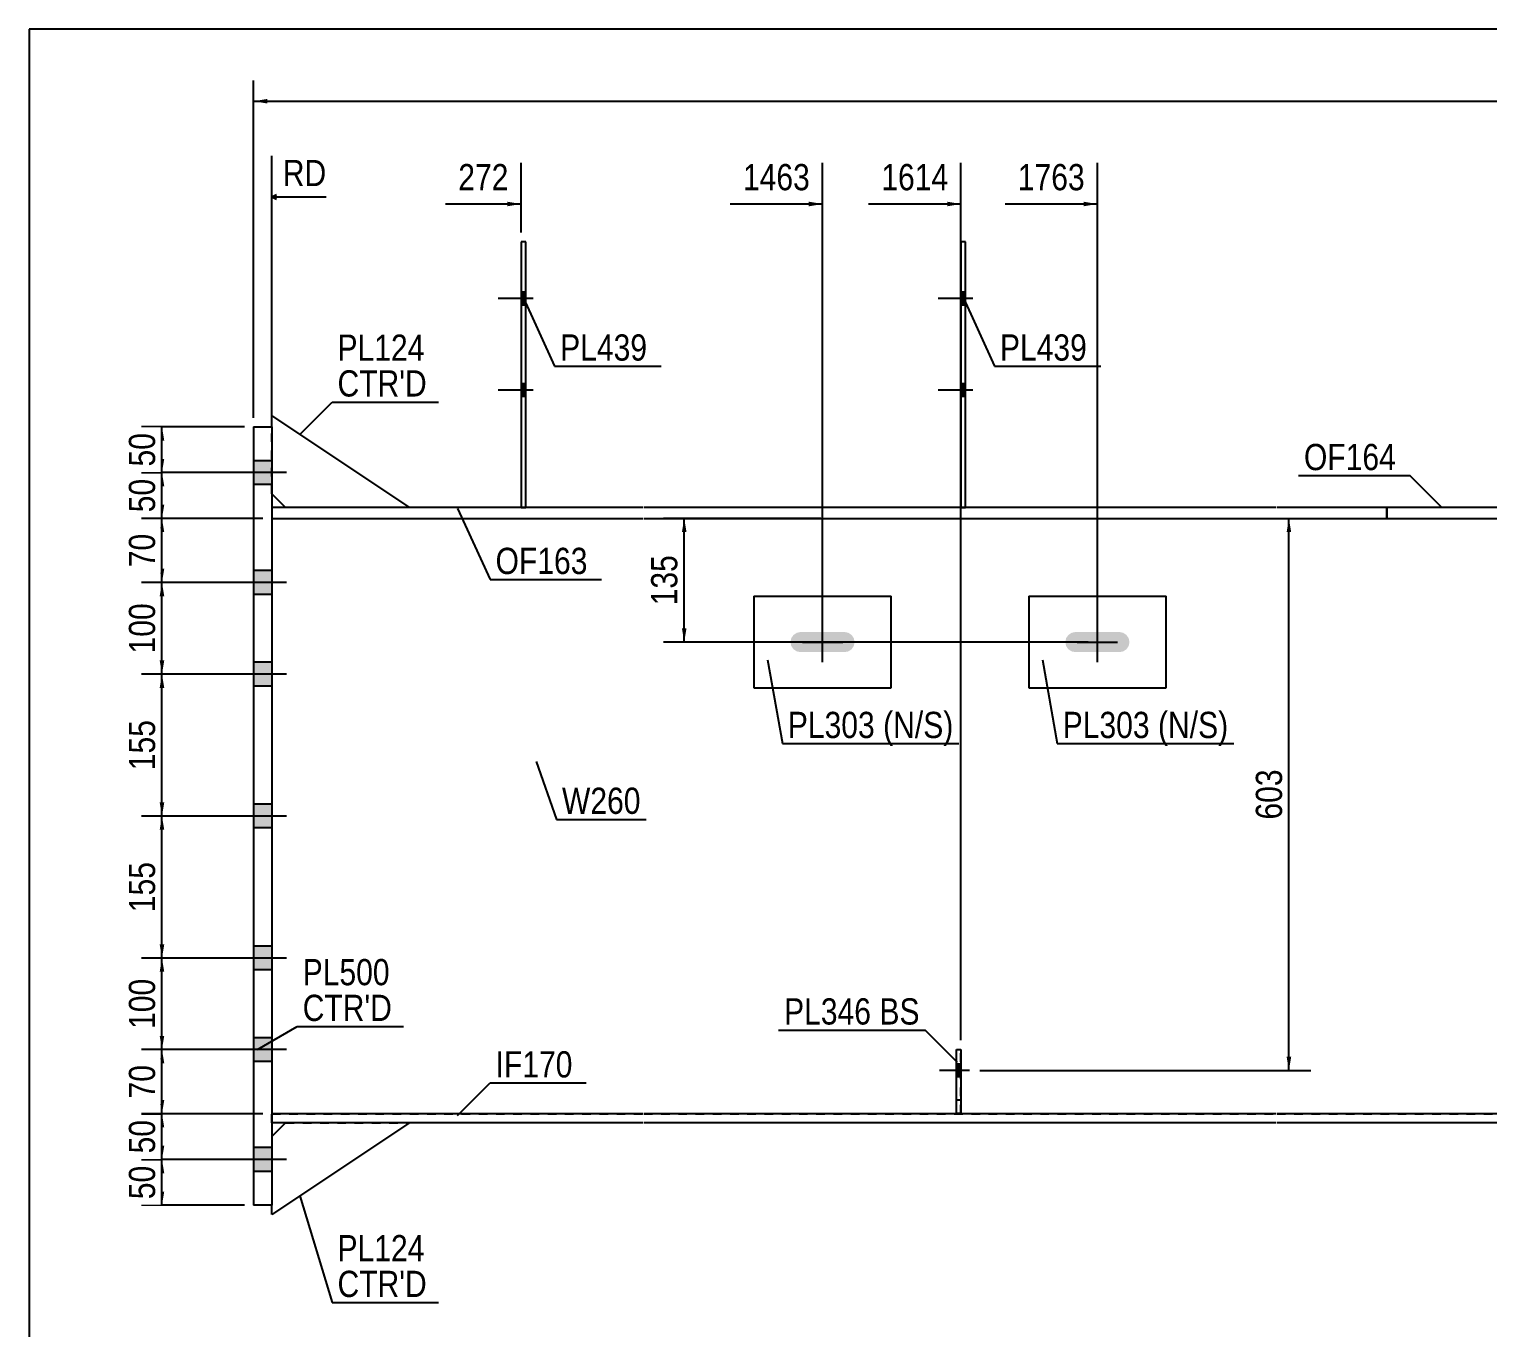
# Model space of a CAD drawing. Header units: millimetres. Extents: x -29 to 374, y -191 to 86.
# Drawn here: x -26.5 to 132.7, y -55.9 to 85.9 of the extents above; entities that cross this region are included whole.
import ezdxf

# ---------------------------------------------------------------- set-up
doc = ezdxf.new("R2010")
doc.units = ezdxf.units.MM
doc.linetypes.add('DXK_LINE_DOT1', pattern=[1.8814, 0.9407, -0.9407])
doc.linetypes.add('DXK_LINE_DOT2', pattern=[3.9198, 1.9599, -1.9599])
doc.styles.add('Arial Narrow', font='ARIALN.TTF', dxfattribs={"height": 0.2})

# ---------------------------------------------------------------- blocks, each defined once
blk = doc.blocks.new('Unknown-623699671-1210')
at = {"color": 5, "linetype": 'Continuous'}
for p, q in [((373.51, 85.92), (-26.49, 85.92)), ((-26.49, 85.92), (-26.49, -191.08))]:
    blk.add_line(p, q, dxfattribs=at)
blk = doc.blocks.new('Part-623699671-1877 - 1732')
at = {"color": 2, "linetype": 'Continuous'}
for p, q in [((82.6, 24), (97.6, 24)), ((82.6, 24), (82.6, 14)), ((97.6, 14), (97.6, 24)), ((82.6, 14), (97.6, 14))]:
    blk.add_line(p, q, dxfattribs=at)
blk = doc.blocks.new('Part-623699671-1796 - 1732')
at = {"color": 2, "linetype": 'Continuous'}
for p, q in [((40.5, 33.7), (0, 33.7)), ((109.6, 33.7), (40.6, 33.7)), ((121.7, 33.7), (109.7, 33.7)), ((121.7, 32.5), (121.7, 33.7)), ((0, 32.5), (40.5, 32.5)), ((40.6, 32.5), (109.6, 32.5)), ((109.7, 32.5), (121.7, 32.5))]:
    blk.add_line(p, q, dxfattribs=at)
at = {"color": 7, "linetype": 'DXK_LINE_DOT1'}
blk.add_line((0, 33.7), (0, 32.5), dxfattribs=at)
blk = doc.blocks.new('Part-623699671-1882 - 1732')
at = {"color": 2, "linetype": 'Continuous'}
for p, q in [((52.6, 24), (67.6, 24)), ((52.6, 24), (52.6, 14)), ((67.6, 14), (67.6, 24)), ((52.6, 14), (67.6, 14))]:
    blk.add_line(p, q, dxfattribs=at)
blk = doc.blocks.new('Part-623699671-1818 - 1732')
at = {"color": 2, "linetype": 'Continuous'}
for p, q in [((133.7, 33.7), (121.7, 33.7)), ((121.7, 33.7), (121.7, 32.5)), ((121.7, 32.5), (133.7, 32.5))]:
    blk.add_line(p, q, dxfattribs=at)
blk = doc.blocks.new('Part-623699671-2162 - 1732')
at = {"color": 2, "linetype": 'Continuous'}
for p, q in [((15, -33.5), (0, -43.5)), ((1.5, -33.5), (0, -35)), ((0, -43.5), (0, -42.5))]:
    blk.add_line(p, q, dxfattribs=at)
at = {"color": 7, "linetype": 'DXK_LINE_DOT1'}
for p, q in [((0, -35), (0, -42.5)), ((1.5, -33.5), (15, -33.5))]:
    blk.add_line(p, q, dxfattribs=at)
blk = doc.blocks.new('Bolt-623699671-2016 - 1732')
at = {"linetype": 'Continuous'}
blk.add_hatch(color=3, dxfattribs=at).paths.add_polyline_path([(75.2, -28.47), (75.2, -27.07), (74.7, -27.07), (74.7, -28.47)])
at = {"color": 3, "linetype": 'Continuous'}
for p, q in [((76.15, -27.77), (72.85, -27.77)), ((75.2, -27.07), (74.7, -27.07)), ((75.2, -28.47), (74.7, -28.47))]:
    blk.add_line(p, q, dxfattribs=at)
blk = doc.blocks.new('Part-623699671-1828 - 1732')
at = {"color": 2, "linetype": 'Continuous'}
for p, q in [((40.5, -32.5), (0, -32.5)), ((109.6, -32.5), (40.6, -32.5)), ((133.7, -32.5), (109.7, -32.5)), ((40.5, -33.5), (0, -33.5)), ((109.6, -33.5), (40.6, -33.5)), ((133.7, -33.5), (109.7, -33.5))]:
    blk.add_line(p, q, dxfattribs=at)
at = {"color": 7, "linetype": 'DXK_LINE_DOT1'}
blk.add_line((0, -33.5), (0, -32.5), dxfattribs=at)
blk = doc.blocks.new('Bolt-623699671-2024 - 1732')
at = {"linetype": 'Continuous'}
for points in [[(27.7, 55.8), (27.7, 57.2), (27.2, 57.2), (27.2, 55.8)], [(27.7, 55.8), (27.7, 57.2), (27.2, 57.2), (27.2, 55.8)], [(27.7, 45.8), (27.7, 47.2), (27.2, 47.2), (27.2, 45.8)], [(27.7, 45.8), (27.7, 47.2), (27.2, 47.2), (27.2, 45.8)]]:
    blk.add_hatch(color=3, dxfattribs=at).paths.add_polyline_path(points)
at = {"color": 3, "linetype": 'Continuous'}
for p, q in [((28.5, 56.5), (24.7, 56.5)), ((28.5, 56.5), (24.7, 56.5)), ((27.7, 57.2), (27.2, 57.2)), ((27.7, 57.2), (27.2, 57.2)), ((27.7, 55.8), (27.2, 55.8)), ((27.7, 55.8), (27.2, 55.8)), ((28.5, 46.5), (24.7, 46.5)), ((28.5, 46.5), (24.7, 46.5)), ((27.7, 47.2), (27.2, 47.2)), ((27.7, 47.2), (27.2, 47.2)), ((27.7, 45.8), (27.2, 45.8)), ((27.7, 45.8), (27.2, 45.8))]:
    blk.add_line(p, q, dxfattribs=at)
blk = doc.blocks.new('Bolt-623699671-2028 - 1732')
at = {"linetype": 'Continuous'}
blk.add_hatch(color=3, dxfattribs=at).paths.add_polyline_path([(93.27, 18.22), (93.51, 18.58), (93.6, 19), (93.51, 19.42), (93.27, 19.77), (92.92, 20.01), (92.5, 20.1), (87.7, 20.1), (87.28, 20.01), (86.92, 19.77), (86.68, 19.42), (86.6, 19), (86.68, 18.58), (86.92, 18.22), (87.28, 17.98), (87.7, 17.9), (92.5, 17.9), (92.92, 17.98)])
at = {"color": 3, "linetype": 'Continuous'}
for p, q in [((90.1, 16.8), (90.1, 21.2)), ((87.9, 19), (92.3, 19))]:
    blk.add_line(p, q, dxfattribs=at)
blk = doc.blocks.new('Part-623699671-1969 - 1732')
at = {"color": 2, "linetype": 'Continuous'}
for p, q in [((75.7, 62.7), (75.2, 62.7)), ((75.2, 62.7), (75.2, 33.7)), ((75.7, 33.7), (75.7, 62.7))]:
    blk.add_line(p, q, dxfattribs=at)
at = {"color": 7, "linetype": 'DXK_LINE_DOT1'}
blk.add_line((75.2, 33.7), (75.7, 33.7), dxfattribs=at)
blk = doc.blocks.new('Part-623699671-1974 - 1732')
at = {"color": 2, "linetype": 'Continuous'}
for p, q in [((27.7, 62.7), (27.2, 62.7)), ((27.2, 62.7), (27.2, 33.7)), ((27.7, 33.7), (27.7, 62.7))]:
    blk.add_line(p, q, dxfattribs=at)
at = {"color": 7, "linetype": 'DXK_LINE_DOT1'}
blk.add_line((27.2, 33.7), (27.7, 33.7), dxfattribs=at)
blk = doc.blocks.new('Bolt-623699671-2017 - 1732')
at = {"color": 3, "linetype": 'DXK_LINE_DOT2'}
for p, q in [((76.15, -27.77), (72.85, -27.77)), ((75.2, -27.07), (74.7, -27.07)), ((75.2, -28.47), (74.7, -28.47))]:
    blk.add_line(p, q, dxfattribs=at)
blk = doc.blocks.new('Part-623699671-2064 - 1732')
at = {"color": 7, "linetype": 'DXK_LINE_DOT1'}
for p, q in [((0, 32.5), (0, -32.5)), ((0, 32.5), (40.5, 32.5)), ((40.6, 32.5), (109.6, 32.5)), ((109.7, 32.5), (133.7, 32.5)), ((133.8, 32.5), (151.2, 32.5)), ((151.2, 32.5), (151.2, -32.5)), ((0, -32.5), (40.5, -32.5)), ((40.6, -32.5), (109.6, -32.5)), ((109.7, -32.5), (133.7, -32.5)), ((133.8, -32.5), (151.2, -32.5))]:
    blk.add_line(p, q, dxfattribs=at)
blk = doc.blocks.new('Bolt-623699671-2021 - 1732')
at = {"linetype": 'Continuous'}
for points in [[(-2, 38.8), (-2, 36.2), (0, 36.2), (0, 38.8)], [(-2, 38.8), (-2, 36.2), (0, 36.2), (0, 38.8)], [(-2, 26.8), (-2, 24.2), (0, 24.2), (0, 26.8)], [(-2, 26.8), (-2, 24.2), (0, 24.2), (0, 26.8)], [(-2, 16.8), (-2, 14.2), (0, 14.2), (0, 16.8)], [(-2, 16.8), (-2, 14.2), (0, 14.2), (0, 16.8)], [(-2, 1.3), (-2, -1.3), (0, -1.3), (0, 1.3)], [(-2, 1.3), (-2, -1.3), (0, -1.3), (0, 1.3)], [(-2, -14.2), (-2, -16.8), (0, -16.8), (0, -14.2)], [(-2, -14.2), (-2, -16.8), (0, -16.8), (0, -14.2)], [(-2, -24.2), (-2, -26.8), (0, -26.8), (0, -24.2)], [(-2, -24.2), (-2, -26.8), (0, -26.8), (0, -24.2)], [(-2, -36.2), (-2, -38.8), (0, -38.8), (0, -36.2)], [(-2, -36.2), (-2, -38.8), (0, -38.8), (0, -36.2)]]:
    blk.add_hatch(color=3, dxfattribs=at).paths.add_polyline_path(points)
at = {"color": 3, "linetype": 'Continuous'}
for p, q in [((0, 38.8), (-2, 38.8)), ((0, 38.8), (-2, 38.8)), ((1.59, 37.5), (-9, 37.5)), ((1.59, 37.5), (-9, 37.5)), ((0, 36.2), (-2, 36.2)), ((0, 36.2), (-2, 36.2)), ((1.59, 25.5), (-9, 25.5)), ((1.59, 25.5), (-9, 25.5)), ((0, 26.8), (-2, 26.8)), ((0, 26.8), (-2, 26.8)), ((0, 24.2), (-2, 24.2)), ((0, 24.2), (-2, 24.2)), ((0, 16.8), (-2, 16.8)), ((0, 16.8), (-2, 16.8)), ((1.59, 15.5), (-9, 15.5)), ((1.59, 15.5), (-9, 15.5)), ((0, 14.2), (-2, 14.2)), ((0, 14.2), (-2, 14.2)), ((1.59, 0), (-9, 0)), ((1.59, 0), (-9, 0)), ((0, 1.3), (-2, 1.3)), ((0, 1.3), (-2, 1.3)), ((0, -1.3), (-2, -1.3)), ((0, -1.3), (-2, -1.3)), ((0, -14.2), (-2, -14.2)), ((0, -14.2), (-2, -14.2)), ((1.59, -15.5), (-9, -15.5)), ((1.59, -15.5), (-9, -15.5)), ((0, -16.8), (-2, -16.8)), ((0, -16.8), (-2, -16.8)), ((0, -24.2), (-2, -24.2)), ((0, -24.2), (-2, -24.2)), ((1.59, -25.5), (-9, -25.5)), ((1.59, -25.5), (-9, -25.5)), ((0, -26.8), (-2, -26.8)), ((0, -26.8), (-2, -26.8)), ((0, -36.2), (-2, -36.2)), ((0, -36.2), (-2, -36.2)), ((1.59, -37.5), (-9, -37.5)), ((1.59, -37.5), (-9, -37.5)), ((0, -38.8), (-2, -38.8)), ((0, -38.8), (-2, -38.8))]:
    blk.add_line(p, q, dxfattribs=at)
blk = doc.blocks.new('Part-623699671-2167 - 1732')
at = {"color": 2, "linetype": 'Continuous'}
for p, q in [((0, 42.5), (0, 43.7)), ((0, 43.7), (15, 33.7)), ((1.5, 33.7), (0, 35.2))]:
    blk.add_line(p, q, dxfattribs=at)
at = {"color": 7, "linetype": 'DXK_LINE_DOT1'}
for p, q in [((0, 35.2), (0, 42.5)), ((15, 33.7), (1.5, 33.7))]:
    blk.add_line(p, q, dxfattribs=at)
blk = doc.blocks.new('Bolt-623699671-2025 - 1732')
at = {"linetype": 'Continuous'}
for points in [[(75.7, 55.8), (75.7, 57.2), (75.2, 57.2), (75.2, 55.8)], [(75.7, 55.8), (75.7, 57.2), (75.2, 57.2), (75.2, 55.8)], [(75.7, 45.8), (75.7, 47.2), (75.2, 47.2), (75.2, 45.8)], [(75.7, 45.8), (75.7, 47.2), (75.2, 47.2), (75.2, 45.8)]]:
    blk.add_hatch(color=3, dxfattribs=at).paths.add_polyline_path(points)
at = {"color": 3, "linetype": 'Continuous'}
for p, q in [((76.5, 56.5), (72.7, 56.5)), ((76.5, 56.5), (72.7, 56.5)), ((75.7, 57.2), (75.2, 57.2)), ((75.7, 57.2), (75.2, 57.2)), ((75.7, 55.8), (75.2, 55.8)), ((75.7, 55.8), (75.2, 55.8)), ((76.5, 46.5), (72.7, 46.5)), ((76.5, 46.5), (72.7, 46.5)), ((75.7, 47.2), (75.2, 47.2)), ((75.7, 47.2), (75.2, 47.2)), ((75.7, 45.8), (75.2, 45.8)), ((75.7, 45.8), (75.2, 45.8))]:
    blk.add_line(p, q, dxfattribs=at)
blk = doc.blocks.new('Bolt-623699671-2027 - 1732')
at = {"linetype": 'Continuous'}
blk.add_hatch(color=3, dxfattribs=at).paths.add_polyline_path([(63.27, 18.22), (63.51, 18.58), (63.6, 19), (63.51, 19.42), (63.27, 19.77), (62.92, 20.01), (62.5, 20.1), (57.7, 20.1), (57.28, 20.01), (56.92, 19.77), (56.68, 19.42), (56.6, 19), (56.68, 18.58), (56.92, 18.22), (57.28, 17.98), (57.7, 17.9), (62.5, 17.9), (62.92, 17.98)])
at = {"color": 3, "linetype": 'Continuous'}
for p, q in [((60.1, 16.8), (60.1, 21.2)), ((57.9, 19), (62.3, 19))]:
    blk.add_line(p, q, dxfattribs=at)
blk = doc.blocks.new('Part-623699671-2091 - 1732')
at = {"color": 2, "linetype": 'Continuous'}
for p, q in [((74.7, -32.47), (74.7, -25.47)), ((74.7, -25.47), (75.2, -25.47)), ((75.2, -25.47), (75.2, -32.47)), ((75.2, -32.47), (74.7, -32.47))]:
    blk.add_line(p, q, dxfattribs=at)
at = {"color": 7, "linetype": 'DXK_LINE_DOT1'}
blk.add_line((74.7, -30.97), (75.2, -30.97), dxfattribs=at)
blk = doc.blocks.new('Part-623699671-2113 - 1732')
at = {"color": 7, "linetype": 'DXK_LINE_DOT1'}
for p, q in [((74.7, -32.47), (74.7, -25.47)), ((74.7, -25.47), (75.2, -25.47)), ((75.2, -32.47), (75.2, -25.47)), ((75.2, -32.47), (74.7, -32.47))]:
    blk.add_line(p, q, dxfattribs=at)
blk = doc.blocks.new('Part-623699671-2196 - 1732')
at = {"color": 2, "linetype": 'Continuous'}
for p, q in [((-2, 42.5), (0, 42.5)), ((-2, 42.5), (-2, -42.5)), ((0, 42.5), (0, -42.5)), ((0, -42.5), (-2, -42.5))]:
    blk.add_line(p, q, dxfattribs=at)
blk = doc.blocks.new('StraightDimension-623699671-6990 - 1732')
at = {"linetype": 'Continuous'}
blk.add_hatch(color=7, dxfattribs=at).paths.add_polyline_path([(88.6, 67.08), (90.1, 66.83), (88.6, 66.58)])
at = {"color": 7, "linetype": 'Continuous'}
for p, q in [((90.1, 20), (90.1, 71.33)), ((80.03, 66.83), (90.1, 66.83))]:
    blk.add_line(p, q, dxfattribs=at)
at = {"color": 0}
blk.add_wipeout([(89.32, 67.73), (89.32, 71.93), (80.81, 71.93), (80.81, 67.73)], dxfattribs=at)
at = {"color": 3, "style": 'Arial Narrow'}
blk.add_text('1763', height=2.863, dxfattribs=at).set_placement((81.41, 68.33))
blk = doc.blocks.new('StraightDimension-623699671-2342 - 1732')
at = {"linetype": 'Continuous'}
for points in [[(44.75, 31), (45, 32.5), (45.25, 31)], [(45.25, 20.5), (45, 19), (44.75, 20.5)]]:
    blk.add_hatch(color=7, dxfattribs=at).paths.add_polyline_path(points)
at = {"color": 7, "linetype": 'Continuous'}
for p, q in [((59.9, 32.5), (42.75, 32.5)), ((45, 19), (45, 32.5)), ((89.1, 19), (42.75, 19))]:
    blk.add_line(p, q, dxfattribs=at)
at = {"color": 0}
blk.add_wipeout([(44.85, 29.09), (40.65, 29.09), (40.65, 22.41), (44.85, 22.41)], dxfattribs=at)
at = {"color": 3, "style": 'Arial Narrow'}
blk.add_text('135', height=2.863, rotation=90.0002, dxfattribs=at).set_placement((44.25, 23.01))
blk = doc.blocks.new('StraightDimension-623699671-2523 - 1732')
at = {"linetype": 'Continuous'}
blk.add_hatch(color=7, dxfattribs=at).paths.add_polyline_path([(-0.5, 77.8), (-2, 78.05), (-0.5, 78.3)])
at = {"color": 7, "linetype": 'Continuous'}
for p, q in [((-2, 43.5), (-2, 80.3)), ((-2, 78.05), (309.98, 78.05))]:
    blk.add_line(p, q, dxfattribs=at)
blk = doc.blocks.new('StraightDimension-623699671-2532 - 1732')
at = {"linetype": 'Continuous'}
for points in [[(110.75, 31), (111, 32.5), (111.25, 31)], [(111.25, -26.27), (111, -27.77), (110.75, -26.27)]]:
    blk.add_hatch(color=7, dxfattribs=at).paths.add_polyline_path(points)
at = {"color": 7, "linetype": 'Continuous'}
for p, q in [((77.3, 32.5), (113.4, 32.5)), ((111, -27.77), (111, 32.5)), ((77.27, -27.77), (113.4, -27.77))]:
    blk.add_line(p, q, dxfattribs=at)
at = {"color": 0}
blk.add_wipeout([(110.85, 5.71), (106.65, 5.71), (106.65, -0.98), (110.85, -0.98)], dxfattribs=at)
at = {"color": 3, "style": 'Arial Narrow'}
blk.add_text('603', height=2.863, rotation=90.0002, dxfattribs=at).set_placement((110.25, -0.38))
blk = doc.blocks.new('StraightDimension-623699671-2544 - 1732')
at = {"linetype": 'Continuous'}
for points in [[(-12.25, 14), (-12, 15.5), (-11.75, 14)], [(-11.75, 1.5), (-12, 0), (-12.25, 1.5)]]:
    blk.add_hatch(color=7, dxfattribs=at).paths.add_polyline_path(points)
at = {"color": 7, "linetype": 'Continuous'}
for p, q in [((-1, 15.5), (-14.25, 15.5)), ((-12, 0), (-12, 15.5)), ((-1, 0), (-14.25, 0))]:
    blk.add_line(p, q, dxfattribs=at)
at = {"color": 0}
blk.add_wipeout([(-12.15, 11.09), (-16.35, 11.09), (-16.35, 4.41), (-12.15, 4.41)], dxfattribs=at)
at = {"color": 3, "style": 'Arial Narrow'}
blk.add_text('155', height=2.863, rotation=90.0002, dxfattribs=at).set_placement((-12.75, 5.01))
blk = doc.blocks.new('StraightDimension-623699671-2561 - 1732')
at = {"linetype": 'Continuous'}
for points in [[(-12.25, -1.5), (-12, 0), (-11.75, -1.5)], [(-11.75, -14), (-12, -15.5), (-12.25, -14)]]:
    blk.add_hatch(color=7, dxfattribs=at).paths.add_polyline_path(points)
at = {"color": 7, "linetype": 'Continuous'}
for p, q in [((-1, 0), (-14.25, 0)), ((-12, -15.5), (-12, 0)), ((-1, -15.5), (-14.25, -15.5))]:
    blk.add_line(p, q, dxfattribs=at)
at = {"color": 0}
blk.add_wipeout([(-12.15, -4.41), (-16.35, -4.41), (-16.35, -11.09), (-12.15, -11.09)], dxfattribs=at)
at = {"color": 3, "style": 'Arial Narrow'}
blk.add_text('155', height=2.863, rotation=90.0002, dxfattribs=at).set_placement((-12.75, -10.49))
blk = doc.blocks.new('StraightDimension-623699671-2578 - 1732')
at = {"linetype": 'Continuous'}
for points in [[(-12.25, -17), (-12, -15.5), (-11.75, -17)], [(-11.75, -24), (-12, -25.5), (-12.25, -24)]]:
    blk.add_hatch(color=7, dxfattribs=at).paths.add_polyline_path(points)
at = {"color": 7, "linetype": 'Continuous'}
for p, q in [((-1, -15.5), (-14.25, -15.5)), ((-12, -25.5), (-12, -15.5)), ((-1, -25.5), (-14.25, -25.5))]:
    blk.add_line(p, q, dxfattribs=at)
at = {"color": 0}
blk.add_wipeout([(-12.15, -17.16), (-16.35, -17.16), (-16.35, -23.84), (-12.15, -23.84)], dxfattribs=at)
at = {"color": 3, "style": 'Arial Narrow'}
blk.add_text('100', height=2.863, rotation=90.0002, dxfattribs=at).set_placement((-12.75, -23.24))
blk = doc.blocks.new('StraightDimension-623699671-2588 - 1732')
at = {"linetype": 'Continuous'}
for points in [[(-12.25, 36), (-12, 37.5), (-11.75, 36)], [(-11.75, 34), (-12, 32.5), (-12.25, 34)]]:
    blk.add_hatch(color=7, dxfattribs=at).paths.add_polyline_path(points)
at = {"color": 7, "linetype": 'Continuous'}
for p, q in [((-1, 37.5), (-14.25, 37.5)), ((-12, 32.5), (-12, 37.5)), ((-1, 32.5), (-14.25, 32.5))]:
    blk.add_line(p, q, dxfattribs=at)
at = {"color": 0}
blk.add_wipeout([(-12.15, 37.43), (-16.35, 37.43), (-16.35, 32.57), (-12.15, 32.57)], dxfattribs=at)
at = {"color": 3, "style": 'Arial Narrow'}
blk.add_text('50', height=2.863, rotation=90.0002, dxfattribs=at).set_placement((-12.75, 33.17))
blk = doc.blocks.new('StraightDimension-623699671-2604 - 1732')
at = {"linetype": 'Continuous'}
for points in [[(-12.25, 31), (-12, 32.5), (-11.75, 31)], [(-11.75, 27), (-12, 25.5), (-12.25, 27)]]:
    blk.add_hatch(color=7, dxfattribs=at).paths.add_polyline_path(points)
at = {"color": 7, "linetype": 'Continuous'}
for p, q in [((-1, 32.5), (-14.25, 32.5)), ((-12, 25.5), (-12, 32.5)), ((-1, 25.5), (-14.25, 25.5))]:
    blk.add_line(p, q, dxfattribs=at)
at = {"color": 0}
blk.add_wipeout([(-12.15, 31.43), (-16.35, 31.43), (-16.35, 26.57), (-12.15, 26.57)], dxfattribs=at)
at = {"color": 3, "style": 'Arial Narrow'}
blk.add_text('70', height=2.863, rotation=90.0002, dxfattribs=at).set_placement((-12.75, 27.17))
blk = doc.blocks.new('StraightDimension-623699671-2612 - 1732')
at = {"linetype": 'Continuous'}
for points in [[(-12.25, 24), (-12, 25.5), (-11.75, 24)], [(-11.75, 17), (-12, 15.5), (-12.25, 17)]]:
    blk.add_hatch(color=7, dxfattribs=at).paths.add_polyline_path(points)
at = {"color": 7, "linetype": 'Continuous'}
for p, q in [((-1, 25.5), (-14.25, 25.5)), ((-12, 15.5), (-12, 25.5)), ((-1, 15.5), (-14.25, 15.5))]:
    blk.add_line(p, q, dxfattribs=at)
at = {"color": 0}
blk.add_wipeout([(-12.15, 23.84), (-16.35, 23.84), (-16.35, 17.16), (-12.15, 17.16)], dxfattribs=at)
at = {"color": 3, "style": 'Arial Narrow'}
blk.add_text('100', height=2.863, rotation=90.0002, dxfattribs=at).set_placement((-12.75, 17.76))
blk = doc.blocks.new('StraightDimension-623699671-2621 - 1732')
at = {"linetype": 'Continuous'}
for points in [[(-12.25, -39), (-12, -37.5), (-11.75, -39)], [(-11.75, -41), (-12, -42.5), (-12.25, -41)]]:
    blk.add_hatch(color=7, dxfattribs=at).paths.add_polyline_path(points)
at = {"color": 7, "linetype": 'Continuous'}
for p, q in [((-1, -37.5), (-14.25, -37.5)), ((-12, -42.5), (-12, -37.5)), ((-3, -42.5), (-14.25, -42.5))]:
    blk.add_line(p, q, dxfattribs=at)
at = {"color": 0}
blk.add_wipeout([(-12.15, -37.57), (-16.35, -37.57), (-16.35, -42.43), (-12.15, -42.43)], dxfattribs=at)
at = {"color": 3, "style": 'Arial Narrow'}
blk.add_text('50', height=2.863, rotation=90.0002, dxfattribs=at).set_placement((-12.75, -41.83))
blk = doc.blocks.new('StraightDimension-623699671-2638 - 1732')
at = {"linetype": 'Continuous'}
for points in [[(-12.25, -34), (-12, -32.5), (-11.75, -34)], [(-11.75, -36), (-12, -37.5), (-12.25, -36)]]:
    blk.add_hatch(color=7, dxfattribs=at).paths.add_polyline_path(points)
at = {"color": 7, "linetype": 'Continuous'}
for p, q in [((-1, -32.5), (-14.25, -32.5)), ((-12, -37.5), (-12, -32.5)), ((-1, -37.5), (-14.25, -37.5))]:
    blk.add_line(p, q, dxfattribs=at)
at = {"color": 0}
blk.add_wipeout([(-12.15, -32.57), (-16.35, -32.57), (-16.35, -37.43), (-12.15, -37.43)], dxfattribs=at)
at = {"color": 3, "style": 'Arial Narrow'}
blk.add_text('50', height=2.863, rotation=90.0002, dxfattribs=at).set_placement((-12.75, -36.83))
blk = doc.blocks.new('StraightDimension-623699671-2653 - 1732')
at = {"linetype": 'Continuous'}
for points in [[(-12.25, -27), (-12, -25.5), (-11.75, -27)], [(-11.75, -31), (-12, -32.5), (-12.25, -31)]]:
    blk.add_hatch(color=7, dxfattribs=at).paths.add_polyline_path(points)
at = {"color": 7, "linetype": 'Continuous'}
for p, q in [((-1, -25.5), (-14.25, -25.5)), ((-12, -32.5), (-12, -25.5)), ((-1, -32.5), (-14.25, -32.5))]:
    blk.add_line(p, q, dxfattribs=at)
at = {"color": 0}
blk.add_wipeout([(-12.15, -26.57), (-16.35, -26.57), (-16.35, -31.43), (-12.15, -31.43)], dxfattribs=at)
at = {"color": 3, "style": 'Arial Narrow'}
blk.add_text('70', height=2.863, rotation=90.0002, dxfattribs=at).set_placement((-12.75, -30.83))
blk = doc.blocks.new('StraightDimension-623699671-2659 - 1732')
at = {"linetype": 'Continuous'}
for points in [[(-12.25, 41), (-12, 42.5), (-11.75, 41)], [(-11.75, 39), (-12, 37.5), (-12.25, 39)]]:
    blk.add_hatch(color=7, dxfattribs=at).paths.add_polyline_path(points)
at = {"color": 7, "linetype": 'Continuous'}
for p, q in [((-3, 42.5), (-14.25, 42.5)), ((-12, 37.5), (-12, 42.5)), ((-1, 37.5), (-14.25, 37.5))]:
    blk.add_line(p, q, dxfattribs=at)
at = {"color": 0}
blk.add_wipeout([(-12.15, 42.43), (-16.35, 42.43), (-16.35, 37.57), (-12.15, 37.57)], dxfattribs=at)
at = {"color": 3, "style": 'Arial Narrow'}
blk.add_text('50', height=2.863, rotation=90.0002, dxfattribs=at).set_placement((-12.75, 38.17))
blk = doc.blocks.new('StraightDimension-623699671-6022 - 1732')
at = {"linetype": 'Continuous'}
for points in [[(210.4, 31), (210.65, 32.5), (210.9, 31)], [(210.9, -31.6), (210.65, -33.1), (210.4, -31.6)]]:
    blk.add_hatch(color=7, dxfattribs=at).paths.add_polyline_path(points)
at = {"color": 7, "linetype": 'Continuous'}
for p, q in [((122.7, 32.5), (213.05, 32.5)), ((210.65, -33.1), (210.65, 32.5)), ((200.3, -33.1), (213.05, -33.1))]:
    blk.add_line(p, q, dxfattribs=at)
at = {"color": 0}
blk.add_wipeout([(210.5, 3.04), (206.3, 3.04), (206.3, -3.64), (210.5, -3.64)], dxfattribs=at)
at = {"color": 3, "style": 'Arial Narrow'}
blk.add_text('656', height=2.863, rotation=90.0002, dxfattribs=at).set_placement((209.9, -3.04))
blk = doc.blocks.new('StraightDimension-623699671-6991 - 1732')
at = {"linetype": 'Continuous'}
blk.add_hatch(color=7, dxfattribs=at).paths.add_polyline_path([(73.7, 67.08), (75.2, 66.83), (73.7, 66.58)])
at = {"color": 7, "linetype": 'Continuous'}
for p, q in [((75.2, -24.47), (75.2, 71.33)), ((65.13, 66.83), (75.2, 66.83))]:
    blk.add_line(p, q, dxfattribs=at)
at = {"color": 0}
blk.add_wipeout([(74.42, 67.73), (74.42, 71.93), (65.91, 71.93), (65.91, 67.73)], dxfattribs=at)
at = {"color": 3, "style": 'Arial Narrow'}
blk.add_text('1614', height=2.863, dxfattribs=at).set_placement((66.51, 68.33))
blk = doc.blocks.new('StraightDimension-623699671-6992 - 1732')
at = {"linetype": 'Continuous'}
blk.add_hatch(color=7, dxfattribs=at).paths.add_polyline_path([(58.6, 67.08), (60.1, 66.83), (58.6, 66.58)])
at = {"color": 7, "linetype": 'Continuous'}
for p, q in [((60.1, 20), (60.1, 71.33)), ((50.03, 66.83), (60.1, 66.83))]:
    blk.add_line(p, q, dxfattribs=at)
at = {"color": 0}
blk.add_wipeout([(59.32, 67.73), (59.32, 71.93), (50.81, 71.93), (50.81, 67.73)], dxfattribs=at)
at = {"color": 3, "style": 'Arial Narrow'}
blk.add_text('1463', height=2.863, dxfattribs=at).set_placement((51.41, 68.33))
blk = doc.blocks.new('StraightDimension-623699671-6993 - 1732')
at = {"linetype": 'Continuous'}
blk.add_hatch(color=7, dxfattribs=at).paths.add_polyline_path([(25.7, 67.08), (27.2, 66.83), (25.7, 66.58)])
at = {"color": 7, "linetype": 'Continuous'}
for p, q in [((27.2, 63.7), (27.2, 71.33)), ((18.96, 66.83), (27.2, 66.83))]:
    blk.add_line(p, q, dxfattribs=at)
at = {"color": 0, "linetype": 'Continuous'}
blk.add_wipeout([(6.53, 68.18), (6.53, 72.38), (0.59, 72.38), (0.59, 68.18)], dxfattribs=at)
at = {"color": 7, "linetype": 'Continuous'}
for p, q in [((0, 43.5), (0, 72.08)), ((0.5, 67.83), (0, 67.58)), ((0.5, 67.33), (0, 67.58)), ((5.93, 67.58), (0, 67.58))]:
    blk.add_line(p, q, dxfattribs=at)
at = {"color": 3, "linetype": 'Continuous', "style": 'Arial Narrow'}
blk.add_text('RD', height=2.863, dxfattribs=at).set_placement((1.19, 68.78))
at = {"color": 0}
blk.add_wipeout([(26.42, 67.73), (26.42, 71.93), (19.74, 71.93), (19.74, 67.73)], dxfattribs=at)
at = {"color": 3, "style": 'Arial Narrow'}
blk.add_text('272', height=2.863, dxfattribs=at).set_placement((20.34, 68.33))
blk = doc.blocks.new('Mark-623699671-2163 - 1732')
at = {"color": 0}
for points in [[(16.67, 49.71), (16.67, 52.71), (7.16, 52.71), (7.16, 49.71)], [(16.92, 45.81), (16.92, 48.81), (7.16, 48.81), (7.16, 45.81)]]:
    blk.add_wipeout(points, dxfattribs=at)
for points in [[(16.67, 49.71), (16.67, 52.71), (7.16, 52.71), (7.16, 49.71)], [(16.92, 45.81), (16.92, 48.81), (7.16, 48.81), (7.16, 45.81)]]:
    blk.add_wipeout(points, dxfattribs=at)
at = {"color": 7, "linetype": 'Continuous'}
for p, q in [((3.03, 41.67), (6.56, 45.21)), ((6.56, 45.21), (18.17, 45.21))]:
    blk.add_line(p, q, dxfattribs=at)
at = {"color": 3, "style": 'Arial Narrow'}
blk.add_text('PL124', height=2.863, dxfattribs=at).set_placement((7.16, 49.71))
at = {"color": 1, "style": 'Arial Narrow'}
blk.add_text("CTR'D", height=2.863, dxfattribs=at).set_placement((7.16, 45.81))
blk = doc.blocks.new('Mark-623699671-1792 - 1732')
at = {"color": 0}
blk.add_wipeout([(34.46, 26.43), (34.46, 29.43), (24.41, 29.43), (24.41, 26.43)], dxfattribs=at)
blk.add_wipeout([(34.46, 26.43), (34.46, 29.43), (24.41, 29.43), (24.41, 26.43)], dxfattribs=at)
at = {"color": 7, "linetype": 'Continuous'}
for p, q in [((20.27, 33.57), (23.81, 25.83)), ((23.81, 25.83), (35.96, 25.83))]:
    blk.add_line(p, q, dxfattribs=at)
at = {"color": 3, "style": 'Arial Narrow'}
blk.add_text('OF163', height=2.863, dxfattribs=at).set_placement((24.41, 26.43))
blk = doc.blocks.new('Mark-623699671-1878 - 1732')
at = {"color": 0}
for points in [[(65.81, 8.52), (65.81, 11.52), (56.31, 11.52), (56.31, 8.52)], [(74.37, 8.52), (74.37, 11.52), (66.71, 11.52), (66.71, 8.52)]]:
    blk.add_wipeout(points, dxfattribs=at)
for points in [[(65.81, 8.52), (65.81, 11.52), (56.31, 11.52), (56.31, 8.52)], [(74.37, 8.52), (74.37, 11.52), (66.71, 11.52), (66.71, 8.52)]]:
    blk.add_wipeout(points, dxfattribs=at)
at = {"color": 7, "linetype": 'Continuous'}
for p, q in [((54.1, 17.06), (55.71, 7.92)), ((55.71, 7.92), (74.97, 7.92))]:
    blk.add_line(p, q, dxfattribs=at)
at = {"color": 3, "style": 'Arial Narrow'}
for s, p in [('PL303', (56.31, 8.52)), ('(N/', (66.71, 8.52)), ('S)', (71.09, 8.52))]:
    blk.add_text(s, height=2.863, dxfattribs=at).set_placement(p)
blk = doc.blocks.new('Mark-623699671-1814 - 1732')
at = {"color": 7, "linetype": 'Continuous'}
blk.add_line((127.72, 33.64), (124.19, 37.17), dxfattribs=at)
at = {"color": 0}
blk.add_wipeout([(122.69, 37.77), (122.69, 40.77), (112.64, 40.77), (112.64, 37.77)], dxfattribs=at)
blk.add_wipeout([(122.69, 37.77), (122.69, 40.77), (112.64, 40.77), (112.64, 37.77)], dxfattribs=at)
at = {"color": 7, "linetype": 'Continuous'}
blk.add_line((112.04, 37.17), (124.19, 37.17), dxfattribs=at)
at = {"color": 3, "style": 'Arial Narrow'}
blk.add_text('OF164', height=2.863, dxfattribs=at).set_placement((112.64, 37.77))
blk = doc.blocks.new('Mark-623699671-1824 - 1732')
at = {"color": 0}
blk.add_wipeout([(32.81, -28.54), (32.81, -25.54), (24.41, -25.54), (24.41, -28.54)], dxfattribs=at)
blk.add_wipeout([(32.81, -28.54), (32.81, -25.54), (24.41, -25.54), (24.41, -28.54)], dxfattribs=at)
at = {"color": 7, "linetype": 'Continuous'}
for p, q in [((20.27, -32.68), (23.81, -29.14)), ((23.81, -29.14), (34.31, -29.14))]:
    blk.add_line(p, q, dxfattribs=at)
at = {"color": 3, "style": 'Arial Narrow'}
blk.add_text('IF170', height=2.863, dxfattribs=at).set_placement((24.41, -28.54))
blk = doc.blocks.new('Mark-623699671-1873 - 1732')
at = {"color": 0}
for points in [[(95.81, 8.52), (95.81, 11.52), (86.31, 11.52), (86.31, 8.52)], [(104.37, 8.52), (104.37, 11.52), (96.71, 11.52), (96.71, 8.52)]]:
    blk.add_wipeout(points, dxfattribs=at)
for points in [[(95.81, 8.52), (95.81, 11.52), (86.31, 11.52), (86.31, 8.52)], [(104.37, 8.52), (104.37, 11.52), (96.71, 11.52), (96.71, 8.52)]]:
    blk.add_wipeout(points, dxfattribs=at)
at = {"color": 7, "linetype": 'Continuous'}
for p, q in [((84.1, 17.06), (85.71, 7.92)), ((85.71, 7.92), (104.97, 7.92))]:
    blk.add_line(p, q, dxfattribs=at)
at = {"color": 3, "style": 'Arial Narrow'}
for s, p in [('PL303', (86.31, 8.52)), ('(N/', (96.71, 8.52)), ('S)', (101.09, 8.52))]:
    blk.add_text(s, height=2.863, dxfattribs=at).set_placement(p)
blk = doc.blocks.new('Mark-623699671-1965 - 1732')
at = {"color": 0}
blk.add_wipeout([(88.97, 49.73), (88.97, 52.73), (79.46, 52.73), (79.46, 49.73)], dxfattribs=at)
blk.add_wipeout([(88.97, 49.73), (88.97, 52.73), (79.46, 52.73), (79.46, 49.73)], dxfattribs=at)
at = {"color": 7, "linetype": 'Continuous'}
for p, q in [((75.33, 56.87), (78.86, 49.13)), ((78.86, 49.13), (90.47, 49.13))]:
    blk.add_line(p, q, dxfattribs=at)
at = {"color": 3, "style": 'Arial Narrow'}
blk.add_text('PL439', height=2.863, dxfattribs=at).set_placement((79.46, 49.73))
blk = doc.blocks.new('Mark-623699671-1970 - 1732')
at = {"color": 0}
blk.add_wipeout([(40.97, 49.73), (40.97, 52.73), (31.46, 52.73), (31.46, 49.73)], dxfattribs=at)
blk.add_wipeout([(40.97, 49.73), (40.97, 52.73), (31.46, 52.73), (31.46, 49.73)], dxfattribs=at)
at = {"color": 7, "linetype": 'Continuous'}
for p, q in [((27.33, 56.87), (30.86, 49.13)), ((30.86, 49.13), (42.47, 49.13))]:
    blk.add_line(p, q, dxfattribs=at)
at = {"color": 3, "style": 'Arial Narrow'}
blk.add_text('PL439', height=2.863, dxfattribs=at).set_placement((31.46, 49.73))
blk = doc.blocks.new('Mark-623699671-2060 - 1732')
at = {"color": 0}
blk.add_wipeout([(40.24, 0.24), (40.24, 3.24), (31.66, 3.24), (31.66, 0.24)], dxfattribs=at)
blk.add_wipeout([(40.24, 0.24), (40.24, 3.24), (31.66, 3.24), (31.66, 0.24)], dxfattribs=at)
at = {"color": 7, "linetype": 'Continuous'}
for p, q in [((28.85, 5.96), (31.06, -0.36)), ((31.06, -0.36), (40.84, -0.36))]:
    blk.add_line(p, q, dxfattribs=at)
at = {"color": 3, "style": 'Arial Narrow'}
blk.add_text('W260', height=2.863, dxfattribs=at).set_placement((31.66, 0.24))
blk = doc.blocks.new('Mark-623699671-2158 - 1732')
at = {"color": 0}
for points in [[(16.67, -48.61), (16.67, -45.61), (7.16, -45.61), (7.16, -48.61)], [(16.92, -52.51), (16.92, -49.51), (7.16, -49.51), (7.16, -52.51)]]:
    blk.add_wipeout(points, dxfattribs=at)
for points in [[(16.67, -48.61), (16.67, -45.61), (7.16, -45.61), (7.16, -48.61)], [(16.92, -52.51), (16.92, -49.51), (7.16, -49.51), (7.16, -52.51)]]:
    blk.add_wipeout(points, dxfattribs=at)
at = {"color": 7, "linetype": 'Continuous'}
for p, q in [((3.03, -41.47), (6.56, -53.11)), ((6.56, -53.11), (18.17, -53.11))]:
    blk.add_line(p, q, dxfattribs=at)
at = {"color": 3, "style": 'Arial Narrow'}
blk.add_text('PL124', height=2.863, dxfattribs=at).set_placement((7.16, -48.61))
at = {"color": 1, "style": 'Arial Narrow'}
blk.add_text("CTR'D", height=2.863, dxfattribs=at).set_placement((7.16, -52.51))
blk = doc.blocks.new('Mark-623699671-2192 - 1732')
at = {"color": 0}
for points in [[(12.86, -18.47), (12.86, -15.47), (3.36, -15.47), (3.36, -18.47)], [(13.12, -22.37), (13.12, -19.37), (3.36, -19.37), (3.36, -22.37)]]:
    blk.add_wipeout(points, dxfattribs=at)
for points in [[(12.86, -18.47), (12.86, -15.47), (3.36, -15.47), (3.36, -18.47)], [(13.12, -22.37), (13.12, -19.37), (3.36, -19.37), (3.36, -22.37)]]:
    blk.add_wipeout(points, dxfattribs=at)
at = {"color": 7, "linetype": 'Continuous'}
for p, q in [((-1.57, -25.47), (2.76, -22.97)), ((2.76, -22.97), (14.36, -22.97))]:
    blk.add_line(p, q, dxfattribs=at)
at = {"color": 3, "style": 'Arial Narrow'}
blk.add_text('PL500', height=2.863, dxfattribs=at).set_placement((3.36, -18.47))
at = {"color": 1, "style": 'Arial Narrow'}
blk.add_text("CTR'D", height=2.863, dxfattribs=at).set_placement((3.36, -22.37))
blk = doc.blocks.new('MarkSet-623699671-2741 - 1732')
at = {"color": 0}
for points in [[(65.41, -22.76), (65.41, -19.76), (55.9, -19.76), (55.9, -22.76)], [(70.69, -22.76), (70.69, -19.76), (66.31, -19.76), (66.31, -22.76)]]:
    blk.add_wipeout(points, dxfattribs=at)
for points in [[(65.41, -22.76), (65.41, -19.76), (55.9, -19.76), (55.9, -22.76)], [(70.69, -22.76), (70.69, -19.76), (66.31, -19.76), (66.31, -22.76)]]:
    blk.add_wipeout(points, dxfattribs=at)
at = {"color": 7, "linetype": 'Continuous'}
for p in [(55.3, -23.36), (74.83, -26.9)]:
    blk.add_line(p, (71.29, -23.36), dxfattribs=at)
at = {"color": 3, "style": 'Arial Narrow'}
for s, p in [('PL346', (55.9, -22.76)), ('BS', (66.31, -22.76))]:
    blk.add_text(s, height=2.863, dxfattribs=at).set_placement(p)

msp = doc.modelspace()

# ---------------------------------------------------------------- block references
for name in ['Unknown-623699671-1210', 'Part-623699671-1974 - 1732', 'Part-623699671-1969 - 1732', 'Bolt-623699671-2024 - 1732', 'Bolt-623699671-2025 - 1732', 'Part-623699671-2167 - 1732', 'Part-623699671-2196 - 1732', 'Bolt-623699671-2021 - 1732', 'Part-623699671-1796 - 1732', 'Part-623699671-1818 - 1732', 'Part-623699671-2064 - 1732', 'Part-623699671-1882 - 1732', 'Part-623699671-1877 - 1732', 'Bolt-623699671-2027 - 1732', 'Bolt-623699671-2028 - 1732', 'Part-623699671-2091 - 1732', 'Part-623699671-2113 - 1732', 'Bolt-623699671-2016 - 1732', 'Bolt-623699671-2017 - 1732', 'Part-623699671-1828 - 1732', 'Part-623699671-2162 - 1732']:
    msp.add_blockref(name, (0, 0))

# ---------------------------------------------------------------- next in the draw order: block references
for name in ['StraightDimension-623699671-6990 - 1732', 'Mark-623699671-1814 - 1732', 'StraightDimension-623699671-2588 - 1732', 'Mark-623699671-1792 - 1732', 'StraightDimension-623699671-6022 - 1732', 'StraightDimension-623699671-2544 - 1732', 'Mark-623699671-2060 - 1732', 'Mark-623699671-1824 - 1732', 'StraightDimension-623699671-2621 - 1732', 'Mark-623699671-2158 - 1732']:
    msp.add_blockref(name, (0, 0))

# ---------------------------------------------------------------- next in the draw order: block references
for name in ['StraightDimension-623699671-2523 - 1732', 'StraightDimension-623699671-2659 - 1732', 'StraightDimension-623699671-2604 - 1732', 'StraightDimension-623699671-2342 - 1732', 'StraightDimension-623699671-2561 - 1732', 'StraightDimension-623699671-2638 - 1732']:
    msp.add_blockref(name, (0, 0))

# ---------------------------------------------------------------- next in the draw order: block references
for name in ['StraightDimension-623699671-6993 - 1732', 'StraightDimension-623699671-6992 - 1732', 'StraightDimension-623699671-6991 - 1732', 'StraightDimension-623699671-2532 - 1732', 'StraightDimension-623699671-2612 - 1732', 'StraightDimension-623699671-2578 - 1732']:
    msp.add_blockref(name, (0, 0))

# ---------------------------------------------------------------- next in the draw order: block references
for name in ['Mark-623699671-1970 - 1732', 'Mark-623699671-1965 - 1732', 'Mark-623699671-2163 - 1732', 'Mark-623699671-1878 - 1732', 'Mark-623699671-1873 - 1732', 'MarkSet-623699671-2741 - 1732', 'StraightDimension-623699671-2653 - 1732']:
    msp.add_blockref(name, (0, 0))

# ---------------------------------------------------------------- next in the draw order: block references
msp.add_blockref('Mark-623699671-2192 - 1732', (0, 0))

doc.saveas('drawing.dxf')
